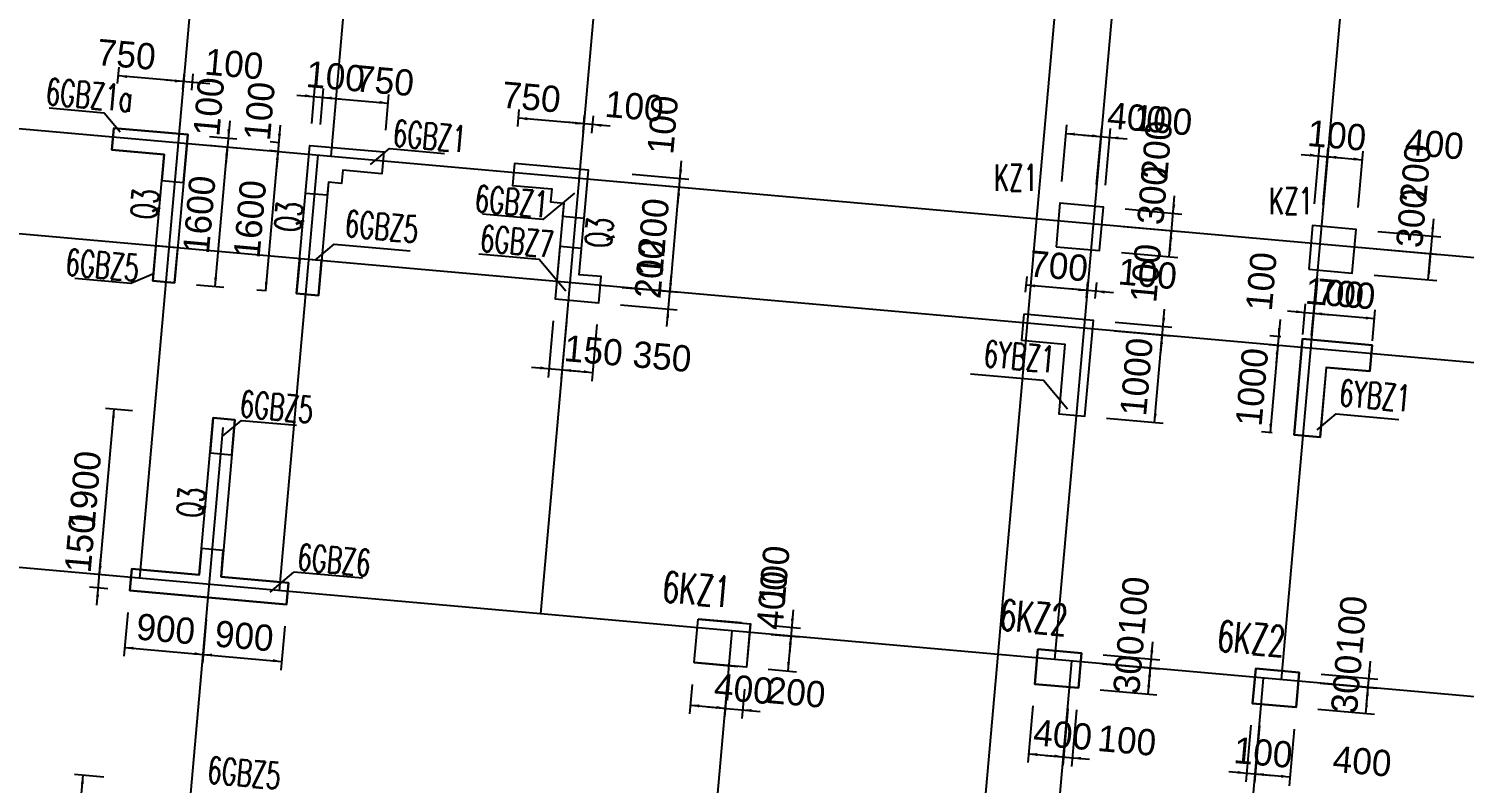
# Model space of a CAD drawing. Extents: x 387171 to 699106, y 11966 to 245688.
# Drawn here: x 622307 to 638718, y 63228 to 71852 of the extents above; entities that cross this region are included whole.
import ezdxf

# ---------------------------------------------------------------- set-up
doc = ezdxf.new("R2010")
doc.units = 0
doc.header["$LTSCALE"] = 100
doc.header["$MEASUREMENT"] = 0
for name, color, linetype in [('b边缘构件', 235, 'Continuous'), ('cnum', 7, 'Continuous'), ('COLU', 7, 'Continuous'), ('colu-主楼', 7, 'Continuous'), ('DIM', 3, 'Continuous'), ('DOTE', 253, 'Continuous'), ('NUM', 7, 'Continuous'), ('TEXT', 7, 'Continuous'), ('THIN', 7, 'Continuous'), ('wall-主楼', 2, 'Continuous'), ('Y阴影', 254, 'Continuous'), ('剪力墙身标注', 7, 'Continuous'), ('小尺寸', 4, 'Continuous'), ('柱', 2, 'Continuous')]:
    doc.layers.add(name, color=color, linetype=linetype)
doc.styles.add('hztxt', font='hztxt')
doc.styles.get("Standard").update_dxf_attribs({"font": 'standard'})
doc.dimstyles.get("Standard").update_dxf_attribs({"dimtxt": 300, "dimasz": 100, "dimexe": 100, "dimexo": 250, "dimgap": 100, "dimtad": 0, "dimtoh": 1, "dimdec": 0, "dimdsep": 46, "dimcen": 0.09, "dimclrt": 7, "dimadec": 0, "dimazin": 0, "dimtfac": 1, "dimtdec": 4, "dimtofl": 0, "dimtmove": 0, "dimatfit": 3, "dimfxl": 1, "dimtolj": 1, "dimtzin": 0, "dimarcsym": 0})

# ---------------------------------------------------------------- blocks, each defined once
blk = doc.blocks.new('*D1186')
at = {"layer": '小尺寸', "color": 0, "linetype": 'ByBlock', "lineweight": -2}
for p, q in [((628453, 68501), (628395, 67854)), ((628801, 68470), (628744, 67823)), ((628404, 67953), (628753, 67922))]:
    blk.add_line(p, q, dxfattribs=at)
for points in [[(628404, 67953), (628505, 67961), (628502, 67928)], [(628753, 67922), (628652, 67915), (628655, 67948)]]:
    blk.add_solid(points, dxfattribs=at)
at = {"layer": '小尺寸', "color": 7, "linetype": 'Continuous', "lineweight": -2, "insert": (629548, 68103), "char_height": 300, "width": 566.67, "attachment_point": 5, "rotation": 354.9316, "style": 'hztxt'}
blk.add_mtext('350', dxfattribs=at)
blk = doc.blocks.new('*D648')
at = {"layer": '小尺寸', "color": 0, "linetype": 'ByBlock', "lineweight": -2}
for p, q in [((629196, 70092), (629844, 70034)), ((629638, 68848), (629744, 70043)), ((629090, 68896), (629738, 68839))]:
    blk.add_line(p, q, dxfattribs=at)
for points in [[(629744, 70043), (629752, 69942), (629719, 69945)], [(629638, 68848), (629630, 68949), (629663, 68946)]]:
    blk.add_solid(points, dxfattribs=at)
at = {"layer": '小尺寸', "color": 7, "linetype": 'Continuous', "lineweight": -2, "insert": (629442, 69467), "char_height": 300, "width": 690, "attachment_point": 5, "rotation": 84.9317, "style": 'hztxt'}
blk.add_mtext('1200', dxfattribs=at)
blk = doc.blocks.new('*D251')
at = {"layer": '小尺寸', "color": 0, "linetype": 'ByBlock', "lineweight": -2}
for p, q in [((629726, 69844), (629771, 70342)), ((629196, 70092), (629844, 70034)), ((629205, 70191), (629852, 70134))]:
    blk.add_line(p, q, dxfattribs=at)
for points in [[(629753, 70143), (629745, 70244), (629778, 70241)], [(629744, 70043), (629752, 69942), (629719, 69945)]]:
    blk.add_solid(points, dxfattribs=at)
at = {"layer": '小尺寸', "color": 7, "linetype": 'Continuous', "lineweight": -2, "insert": (629556, 70753), "char_height": 300, "width": 476.67, "attachment_point": 5, "rotation": 84.9316, "style": 'hztxt'}
blk.add_mtext('100', dxfattribs=at)
blk = doc.blocks.new('*D2152')
at = {"layer": '小尺寸', "color": 0, "linetype": 'ByBlock', "lineweight": -2}
for p, q in [((634718, 68397), (635365, 68340)), ((635177, 67352), (635266, 68349)), ((634629, 67401), (635277, 67344))]:
    blk.add_line(p, q, dxfattribs=at)
for points in [[(635266, 68349), (635273, 68247), (635240, 68250)], [(635177, 67352), (635169, 67454), (635203, 67451)]]:
    blk.add_solid(points, dxfattribs=at)
at = {"layer": '小尺寸', "color": 7, "linetype": 'Continuous', "lineweight": -2, "insert": (634972, 67873), "char_height": 300, "width": 690, "attachment_point": 5, "rotation": 84.9316, "style": 'hztxt'}
blk.add_mtext('1000', dxfattribs=at)
blk = doc.blocks.new('*D1733')
at = {"layer": '小尺寸', "color": 0, "linetype": 'ByBlock', "lineweight": -2}
for p, q in [((635248, 68149), (635292, 68647)), ((634727, 68497), (635374, 68439)), ((634718, 68397), (635365, 68340))]:
    blk.add_line(p, q, dxfattribs=at)
for points in [[(635274, 68448), (635267, 68549), (635300, 68546)], [(635266, 68349), (635273, 68247), (635240, 68250)]]:
    blk.add_solid(points, dxfattribs=at)
at = {"layer": '小尺寸', "color": 7, "linetype": 'Continuous', "lineweight": -2, "insert": (635078, 69058), "char_height": 300, "width": 476.67, "attachment_point": 5, "rotation": 84.9316, "style": 'hztxt'}
blk.add_mtext('100', dxfattribs=at)
blk = doc.blocks.new('*D2308')
at = {"layer": '小尺寸', "color": 0, "linetype": 'ByBlock', "lineweight": -2}
for p, q in [((633786, 64113), (633728, 63465)), ((634184, 64077), (634127, 63430)), ((633737, 63565), (634136, 63530))]:
    blk.add_line(p, q, dxfattribs=at)
for points in [[(633737, 63565), (633838, 63573), (633835, 63539)], [(634136, 63530), (634035, 63522), (634037, 63555)]]:
    blk.add_solid(points, dxfattribs=at)
at = {"layer": '小尺寸', "color": 7, "linetype": 'Continuous', "lineweight": -2, "insert": (634128, 63781), "char_height": 300, "width": 576.67, "attachment_point": 5, "rotation": 354.9316, "style": 'hztxt'}
blk.add_mtext('400', dxfattribs=at)
blk = doc.blocks.new('*D2223')
at = {"layer": '小尺寸', "color": 0, "linetype": 'ByBlock', "lineweight": -2}
for p, q in [((634184, 64077), (634127, 63430)), ((634284, 64069), (634226, 63421)), ((633936, 63547), (634434, 63503))]:
    blk.add_line(p, q, dxfattribs=at)
for points in [[(634136, 63530), (634035, 63522), (634037, 63555)], [(634235, 63521), (634336, 63528), (634333, 63495)]]:
    blk.add_solid(points, dxfattribs=at)
at = {"layer": '小尺寸', "color": 7, "linetype": 'Continuous', "lineweight": -2, "insert": (634861, 63716), "char_height": 300, "width": 476.67, "attachment_point": 5, "rotation": 354.9316, "style": 'hztxt'}
blk.add_mtext('100', dxfattribs=at)
blk = doc.blocks.new('*D1652')
at = {"layer": '小尺寸', "color": 0, "linetype": 'ByBlock', "lineweight": -2}
for p, q in [((634581, 64594), (635229, 64537)), ((635103, 64247), (635129, 64546)), ((634555, 64295), (635202, 64238))]:
    blk.add_line(p, q, dxfattribs=at)
for points in [[(635129, 64546), (635137, 64445), (635104, 64448)], [(635103, 64247), (635095, 64348), (635128, 64345)]]:
    blk.add_solid(points, dxfattribs=at)
at = {"layer": '小尺寸', "color": 7, "linetype": 'Continuous', "lineweight": -2, "insert": (634882, 64583), "char_height": 300, "width": 566.67, "attachment_point": 5, "rotation": 84.9316, "style": 'hztxt'}
blk.add_mtext('300', dxfattribs=at)
blk = doc.blocks.new('*D1193')
at = {"layer": '小尺寸', "color": 0, "linetype": 'ByBlock', "lineweight": -2}
for p, q in [((635112, 64347), (635156, 64845)), ((634590, 64694), (635238, 64637)), ((634581, 64594), (635229, 64537))]:
    blk.add_line(p, q, dxfattribs=at)
for points in [[(635138, 64645), (635130, 64746), (635164, 64743)], [(635129, 64546), (635137, 64445), (635104, 64448)]]:
    blk.add_solid(points, dxfattribs=at)
at = {"layer": '小尺寸', "color": 7, "linetype": 'Continuous', "lineweight": -2, "insert": (634941, 65255), "char_height": 300, "width": 476.67, "attachment_point": 5, "rotation": 84.9316, "style": 'hztxt'}
blk.add_mtext('100', dxfattribs=at)
blk = doc.blocks.new('*D774')
at = {"layer": '小尺寸', "color": 0, "linetype": 'ByBlock', "lineweight": -2}
for p, q in [((636276, 63892), (636219, 63244)), ((636376, 63883), (636318, 63236)), ((636028, 63362), (636526, 63318))]:
    blk.add_line(p, q, dxfattribs=at)
for points in [[(636227, 63344), (636126, 63336), (636129, 63369)], [(636327, 63335), (636428, 63343), (636425, 63310)]]:
    blk.add_solid(points, dxfattribs=at)
at = {"layer": '小尺寸', "color": 7, "linetype": 'Continuous', "lineweight": -2, "insert": (636419, 63578), "char_height": 300, "width": 476.67, "attachment_point": 5, "rotation": 354.9316, "style": 'hztxt'}
blk.add_mtext('100', dxfattribs=at)
blk = doc.blocks.new('*D688')
at = {"layer": '小尺寸', "color": 0, "linetype": 'ByBlock', "lineweight": -2}
for p, q in [((636376, 63883), (636318, 63236)), ((636774, 63848), (636717, 63200)), ((636327, 63335), (636725, 63300))]:
    blk.add_line(p, q, dxfattribs=at)
for points in [[(636327, 63335), (636428, 63343), (636425, 63310)], [(636725, 63300), (636624, 63292), (636627, 63325)]]:
    blk.add_solid(points, dxfattribs=at)
at = {"layer": '小尺寸', "color": 7, "linetype": 'Continuous', "lineweight": -2, "insert": (637551, 63478), "char_height": 300, "width": 576.67, "attachment_point": 5, "rotation": 354.9316, "style": 'hztxt'}
blk.add_mtext('400', dxfattribs=at)
blk = doc.blocks.new('*D124')
at = {"layer": '小尺寸', "color": 0, "linetype": 'ByBlock', "lineweight": -2}
for p, q in [((637072, 64373), (637719, 64316)), ((637593, 64026), (637619, 64325)), ((637045, 64075), (637693, 64017))]:
    blk.add_line(p, q, dxfattribs=at)
for points in [[(637619, 64325), (637627, 64224), (637594, 64227)], [(637593, 64026), (637585, 64127), (637618, 64124)]]:
    blk.add_solid(points, dxfattribs=at)
at = {"layer": '小尺寸', "color": 7, "linetype": 'Continuous', "lineweight": -2, "insert": (637372, 64362), "char_height": 300, "width": 566.67, "attachment_point": 5, "rotation": 84.9316, "style": 'hztxt'}
blk.add_mtext('300', dxfattribs=at)
blk = doc.blocks.new('*D2678')
at = {"layer": '小尺寸', "color": 0, "linetype": 'ByBlock', "lineweight": -2}
for p, q in [((637602, 64126), (637646, 64624)), ((637072, 64373), (637719, 64316)), ((637080, 64473), (637728, 64416))]:
    blk.add_line(p, q, dxfattribs=at)
for points in [[(637628, 64424), (637621, 64526), (637654, 64523)], [(637619, 64325), (637627, 64224), (637594, 64227)]]:
    blk.add_solid(points, dxfattribs=at)
at = {"layer": '小尺寸', "color": 7, "linetype": 'Continuous', "lineweight": -2, "insert": (637431, 65035), "char_height": 300, "width": 476.67, "attachment_point": 5, "rotation": 84.9316, "style": 'hztxt'}
blk.add_mtext('100', dxfattribs=at)
blk = doc.blocks.new('*D741')
at = {"layer": '小尺寸', "color": 0, "linetype": 'ByBlock', "lineweight": -2}
for p, q in [((629603, 68449), (629656, 69047)), ((629090, 68896), (629738, 68839)), ((629073, 68697), (629720, 68640))]:
    blk.add_line(p, q, dxfattribs=at)
for points in [[(629638, 68848), (629630, 68949), (629663, 68946)], [(629620, 68648), (629628, 68547), (629595, 68550)]]:
    blk.add_solid(points, dxfattribs=at)
at = {"layer": '小尺寸', "color": 7, "linetype": 'Continuous', "lineweight": -2, "insert": (629410, 69105), "char_height": 300, "width": 566.67, "attachment_point": 5, "rotation": 84.9317, "style": 'hztxt'}
blk.add_mtext('200', dxfattribs=at)
blk = doc.blocks.new('*D2402')
at = {"layer": '小尺寸', "color": 0, "linetype": 'ByBlock', "lineweight": -2}
for p, q in [((623084, 65263), (623133, 65810)), ((623226, 65601), (623016, 65620)), ((623213, 65452), (623002, 65471))]:
    blk.add_line(p, q, dxfattribs=at)
for points in [[(623115, 65611), (623108, 65712), (623141, 65709)], [(623102, 65462), (623110, 65361), (623077, 65364)]]:
    blk.add_solid(points, dxfattribs=at)
at = {"layer": '小尺寸', "color": 7, "linetype": 'Continuous', "lineweight": -2, "insert": (622896, 65970), "char_height": 300, "width": 476.67, "attachment_point": 5, "rotation": 84.9316, "style": 'hztxt'}
blk.add_mtext('150', dxfattribs=at)
blk = doc.blocks.new('*D2351')
at = {"layer": '小尺寸', "color": 0, "linetype": 'ByBlock', "lineweight": -2}
for p, q in [((623115, 65611), (623283, 67504)), ((623493, 67485), (623184, 67513)), ((623226, 65601), (623016, 65620))]:
    blk.add_line(p, q, dxfattribs=at)
for points in [[(623283, 67504), (623291, 67403), (623258, 67406)], [(623115, 65611), (623108, 65712), (623141, 65709)]]:
    blk.add_solid(points, dxfattribs=at)
at = {"layer": '小尺寸', "color": 7, "linetype": 'Continuous', "lineweight": -2, "insert": (622950, 66580), "char_height": 300, "width": 685, "attachment_point": 5, "rotation": 84.9316, "style": 'hztxt'}
blk.add_mtext('1900', dxfattribs=at)
blk = doc.blocks.new('*D1909')
at = {"layer": '小尺寸', "color": 0, "linetype": 'ByBlock', "lineweight": -2}
for p, q in [((623440, 65181), (623395, 64681)), ((624336, 65101), (624292, 64601)), ((623404, 64780), (624301, 64701))]:
    blk.add_line(p, q, dxfattribs=at)
for points in [[(623404, 64780), (623505, 64788), (623502, 64755)], [(624301, 64701), (624200, 64693), (624203, 64726)]]:
    blk.add_solid(points, dxfattribs=at)
at = {"layer": '小尺寸', "color": 7, "linetype": 'Continuous', "lineweight": -2, "insert": (623874, 64990), "char_height": 300, "width": 556.67, "attachment_point": 5, "rotation": 354.9316, "style": 'hztxt'}
blk.add_mtext('900', dxfattribs=at)
blk = doc.blocks.new('*D1488')
at = {"layer": '小尺寸', "color": 0, "linetype": 'ByBlock', "lineweight": -2}
for p, q in [((624336, 65101), (624292, 64601)), ((625233, 65022), (625188, 64522)), ((624301, 64701), (625197, 64621))]:
    blk.add_line(p, q, dxfattribs=at)
for points in [[(624301, 64701), (624402, 64709), (624399, 64676)], [(625197, 64621), (625096, 64614), (625099, 64647)]]:
    blk.add_solid(points, dxfattribs=at)
at = {"layer": '小尺寸', "color": 7, "linetype": 'Continuous', "lineweight": -2, "insert": (624771, 64910), "char_height": 300, "width": 556.67, "attachment_point": 5, "rotation": 354.9316, "style": 'hztxt'}
blk.add_mtext('900', dxfattribs=at)
blk = doc.blocks.new('*D1009')
at = {"layer": '小尺寸', "color": 0, "linetype": 'ByBlock', "lineweight": -2}
for p, q in [((622787, 61725), (622929, 63319)), ((623167, 63298), (622829, 63328)), ((623031, 61703), (622688, 61734))]:
    blk.add_line(p, q, dxfattribs=at)
for points in [[(622929, 63319), (622936, 63218), (622903, 63221)], [(622787, 61725), (622780, 61826), (622813, 61823)]]:
    blk.add_solid(points, dxfattribs=at)
at = {"layer": '小尺寸', "color": 7, "linetype": 'Continuous', "lineweight": -2, "insert": (622609, 62544), "char_height": 300, "width": 685, "attachment_point": 5, "rotation": 84.9316, "style": 'hztxt'}
blk.add_mtext('1600', dxfattribs=at)
blk = doc.blocks.new('*D417')
at = {"layer": '小尺寸', "color": 0, "linetype": 'ByBlock', "lineweight": -2}
for p, q in [((628952, 70738), (628454, 70782)), ((628645, 70667), (628662, 70864)), ((628744, 70658), (628762, 70855))]:
    blk.add_line(p, q, dxfattribs=at)
for points in [[(628654, 70764), (628552, 70757), (628555, 70790)], [(628753, 70756), (628854, 70763), (628851, 70730)]]:
    blk.add_solid(points, dxfattribs=at)
at = {"layer": '小尺寸', "color": 7, "linetype": 'Continuous', "lineweight": -2, "insert": (629230, 70964), "char_height": 300, "width": 476.67, "attachment_point": 5, "rotation": 354.9316, "style": 'hztxt'}
blk.add_mtext('100', dxfattribs=at)
blk = doc.blocks.new('*D3000')
at = {"layer": '小尺寸', "color": 0, "linetype": 'ByBlock', "lineweight": -2}
for p, q in [((627898, 70733), (627915, 70930)), ((628654, 70764), (627906, 70831)), ((628645, 70667), (628662, 70864))]:
    blk.add_line(p, q, dxfattribs=at)
for points in [[(627906, 70831), (628008, 70839), (628005, 70805)], [(628654, 70764), (628552, 70757), (628555, 70790)]]:
    blk.add_solid(points, dxfattribs=at)
at = {"layer": '小尺寸', "color": 7, "linetype": 'Continuous', "lineweight": -2, "insert": (628053, 71069), "char_height": 300, "width": 566.67, "attachment_point": 5, "rotation": 354.9316, "style": 'hztxt'}
blk.add_mtext('750', dxfattribs=at)
blk = doc.blocks.new('*D2593')
at = {"layer": '小尺寸', "color": 0, "linetype": 'ByBlock', "lineweight": -2}
for p, q in [((624377, 71221), (623879, 71265)), ((624070, 71160), (624087, 71347)), ((624170, 71151), (624186, 71338))]:
    blk.add_line(p, q, dxfattribs=at)
for points in [[(624078, 71247), (623977, 71239), (623980, 71272)], [(624178, 71238), (624279, 71246), (624276, 71213)]]:
    blk.add_solid(points, dxfattribs=at)
at = {"layer": '小尺寸', "color": 7, "linetype": 'Continuous', "lineweight": -2, "insert": (624654, 71447), "char_height": 300, "width": 476.67, "attachment_point": 5, "rotation": 354.9316, "style": 'hztxt'}
blk.add_mtext('100', dxfattribs=at)
blk = doc.blocks.new('*D2173')
at = {"layer": '小尺寸', "color": 0, "linetype": 'ByBlock', "lineweight": -2}
for p, q in [((623323, 71226), (623340, 71413)), ((624078, 71247), (623331, 71313)), ((624070, 71160), (624087, 71347))]:
    blk.add_line(p, q, dxfattribs=at)
for points in [[(623331, 71313), (623432, 71321), (623429, 71288)], [(624078, 71247), (623977, 71239), (623980, 71272)]]:
    blk.add_solid(points, dxfattribs=at)
at = {"layer": '小尺寸', "color": 7, "linetype": 'Continuous', "lineweight": -2, "insert": (623424, 71556), "char_height": 300, "width": 566.67, "attachment_point": 5, "rotation": 354.9316, "style": 'hztxt'}
blk.add_mtext('750', dxfattribs=at)
blk = doc.blocks.new('*D2110')
at = {"layer": '小尺寸', "color": 0, "linetype": 'ByBlock', "lineweight": -2}
for p, q in [((625370, 71094), (625868, 71050)), ((625542, 70767), (625578, 71176)), ((625641, 70758), (625677, 71167))]:
    blk.add_line(p, q, dxfattribs=at)
for points in [[(625569, 71076), (625468, 71069), (625471, 71102)], [(625669, 71067), (625770, 71075), (625767, 71042)]]:
    blk.add_solid(points, dxfattribs=at)
at = {"layer": '小尺寸', "color": 7, "linetype": 'Continuous', "lineweight": -2, "insert": (625815, 71305), "char_height": 300, "width": 476.67, "attachment_point": 5, "rotation": 354.9316, "style": 'hztxt'}
blk.add_mtext('100', dxfattribs=at)
blk = doc.blocks.new('*D1685')
at = {"layer": '小尺寸', "color": 0, "linetype": 'ByBlock', "lineweight": -2}
for p, q in [((625641, 70758), (625677, 71167)), ((625669, 71067), (626416, 71001)), ((626388, 70692), (626425, 71101))]:
    blk.add_line(p, q, dxfattribs=at)
for points in [[(625669, 71067), (625770, 71075), (625767, 71042)], [(626416, 71001), (626315, 70993), (626318, 71027)]]:
    blk.add_solid(points, dxfattribs=at)
at = {"layer": '小尺寸', "color": 7, "linetype": 'Continuous', "lineweight": -2, "insert": (626376, 71256), "char_height": 300, "width": 566.67, "attachment_point": 5, "rotation": 354.9316, "style": 'hztxt'}
blk.add_mtext('750', dxfattribs=at)
blk = doc.blocks.new('*D1263')
at = {"layer": '小尺寸', "color": 0, "linetype": 'ByBlock', "lineweight": -2}
for p, q in [((634400, 68777), (634416, 68959)), ((634500, 68768), (634516, 68950)), ((634706, 68833), (634208, 68877))]:
    blk.add_line(p, q, dxfattribs=at)
for points in [[(634407, 68859), (634306, 68852), (634309, 68885)], [(634507, 68851), (634608, 68858), (634605, 68825)]]:
    blk.add_solid(points, dxfattribs=at)
at = {"layer": '小尺寸', "color": 7, "linetype": 'Continuous', "lineweight": -2, "insert": (635098, 69049), "char_height": 300, "width": 476.67, "attachment_point": 5, "rotation": 354.9316, "style": 'hztxt'}
blk.add_mtext('100', dxfattribs=at)
blk = doc.blocks.new('*D831')
at = {"layer": '小尺寸', "color": 0, "linetype": 'ByBlock', "lineweight": -2}
for p, q in [((633703, 68839), (633719, 69021)), ((634400, 68777), (634416, 68959)), ((634407, 68859), (633710, 68921))]:
    blk.add_line(p, q, dxfattribs=at)
for points in [[(633710, 68921), (633811, 68929), (633808, 68896)], [(634407, 68859), (634306, 68852), (634309, 68885)]]:
    blk.add_solid(points, dxfattribs=at)
at = {"layer": '小尺寸', "color": 7, "linetype": 'Continuous', "lineweight": -2, "insert": (634081, 69139), "char_height": 300, "width": 566.67, "attachment_point": 5, "rotation": 354.9316, "style": 'hztxt'}
blk.add_mtext('700', dxfattribs=at)
blk = doc.blocks.new('*D784')
at = {"layer": '小尺寸', "color": 0, "linetype": 'ByBlock', "lineweight": -2}
for p, q in [((636612, 68530), (636568, 68032)), ((636619, 68329), (636495, 68340)), ((636611, 68229), (636486, 68240))]:
    blk.add_line(p, q, dxfattribs=at)
for points in [[(636594, 68331), (636587, 68432), (636620, 68429)], [(636586, 68231), (636593, 68130), (636560, 68133)]]:
    blk.add_solid(points, dxfattribs=at)
at = {"layer": '小尺寸', "color": 7, "linetype": 'Continuous', "lineweight": -2, "insert": (636399, 68963), "char_height": 300, "width": 476.67, "attachment_point": 5, "rotation": 84.9316, "style": 'hztxt'}
blk.add_mtext('100', dxfattribs=at)
blk = doc.blocks.new('*D375')
at = {"layer": '小尺寸', "color": 0, "linetype": 'ByBlock', "lineweight": -2}
for p, q in [((636611, 68229), (636486, 68240)), ((636586, 68231), (636497, 67235)), ((636522, 67233), (636398, 67244))]:
    blk.add_line(p, q, dxfattribs=at)
for points in [[(636586, 68231), (636593, 68130), (636560, 68133)], [(636497, 67235), (636490, 67336), (636523, 67334)]]:
    blk.add_solid(points, dxfattribs=at)
at = {"layer": '小尺寸', "color": 7, "linetype": 'Continuous', "lineweight": -2, "insert": (636292, 67756), "char_height": 300, "width": 690, "attachment_point": 5, "rotation": 84.9316, "style": 'hztxt'}
blk.add_mtext('1000', dxfattribs=at)
blk = doc.blocks.new('*D2951')
at = {"layer": '小尺寸', "color": 0, "linetype": 'ByBlock', "lineweight": -2}
for p, q in [((636696, 68626), (637194, 68582)), ((636873, 68356), (636904, 68708)), ((636972, 68347), (637004, 68700))]:
    blk.add_line(p, q, dxfattribs=at)
for points in [[(636895, 68609), (636794, 68601), (636797, 68634)], [(636995, 68600), (637096, 68608), (637093, 68574)]]:
    blk.add_solid(points, dxfattribs=at)
at = {"layer": '小尺寸', "color": 7, "linetype": 'Continuous', "lineweight": -2, "insert": (637236, 68829), "char_height": 300, "width": 476.67, "attachment_point": 5, "rotation": 354.9316, "style": 'hztxt'}
blk.add_mtext('100', dxfattribs=at)
blk = doc.blocks.new('*D2543')
at = {"layer": '小尺寸', "color": 0, "linetype": 'ByBlock', "lineweight": -2}
for p, q in [((636972, 68347), (637004, 68700)), ((636995, 68600), (637692, 68538)), ((637670, 68285), (637701, 68638))]:
    blk.add_line(p, q, dxfattribs=at)
for points in [[(636995, 68600), (637096, 68608), (637093, 68574)], [(637692, 68538), (637591, 68530), (637594, 68563)]]:
    blk.add_solid(points, dxfattribs=at)
at = {"layer": '小尺寸', "color": 7, "linetype": 'Continuous', "lineweight": -2, "insert": (637366, 68818), "char_height": 300, "width": 566.67, "attachment_point": 5, "rotation": 354.9316, "style": 'hztxt'}
blk.add_mtext('700', dxfattribs=at)
blk = doc.blocks.new('*D268')
at = {"layer": '小尺寸', "color": 0, "linetype": 'ByBlock', "lineweight": -2}
for p, q in [((624604, 70800), (624560, 70302)), ((624374, 70620), (624686, 70592)), ((624365, 70520), (624677, 70492))]:
    blk.add_line(p, q, dxfattribs=at)
for points in [[(624586, 70601), (624578, 70702), (624612, 70699)], [(624577, 70501), (624585, 70400), (624552, 70403)]]:
    blk.add_solid(points, dxfattribs=at)
at = {"layer": '小尺寸', "color": 7, "linetype": 'Continuous', "lineweight": -2, "insert": (624367, 70960), "char_height": 300, "width": 476.67, "attachment_point": 5, "rotation": 84.9316, "style": 'hztxt'}
blk.add_mtext('100', dxfattribs=at)
blk = doc.blocks.new('*D218')
at = {"layer": '小尺寸', "color": 0, "linetype": 'ByBlock', "lineweight": -2}
for p, q in [((624365, 70520), (624677, 70492)), ((624577, 70501), (624436, 68907)), ((624223, 68926), (624536, 68899))]:
    blk.add_line(p, q, dxfattribs=at)
for points in [[(624577, 70501), (624585, 70400), (624552, 70403)], [(624436, 68907), (624428, 69009), (624461, 69006)]]:
    blk.add_solid(points, dxfattribs=at)
at = {"layer": '小尺寸', "color": 7, "linetype": 'Continuous', "lineweight": -2, "insert": (624258, 69726), "char_height": 300, "width": 685, "attachment_point": 5, "rotation": 84.9316, "style": 'hztxt'}
blk.add_mtext('1600', dxfattribs=at)
blk = doc.blocks.new('*D2800')
at = {"layer": '小尺寸', "color": 0, "linetype": 'ByBlock', "lineweight": -2}
for p, q in [((625183, 70749), (625139, 70251)), ((625162, 70449), (625057, 70459)), ((625171, 70549), (625066, 70558))]:
    blk.add_line(p, q, dxfattribs=at)
for points in [[(625165, 70549), (625157, 70651), (625191, 70648)], [(625156, 70450), (625164, 70349), (625131, 70352)]]:
    blk.add_solid(points, dxfattribs=at)
at = {"layer": '小尺寸', "color": 7, "linetype": 'Continuous', "lineweight": -2, "insert": (624946, 70909), "char_height": 300, "width": 476.67, "attachment_point": 5, "rotation": 84.9316, "style": 'hztxt'}
blk.add_mtext('100', dxfattribs=at)
blk = doc.blocks.new('*D2421')
at = {"layer": '小尺寸', "color": 0, "linetype": 'ByBlock', "lineweight": -2}
for p, q in [((625156, 70450), (625015, 68856)), ((625162, 70449), (625057, 70459)), ((625021, 68856), (624915, 68865))]:
    blk.add_line(p, q, dxfattribs=at)
for points in [[(625156, 70450), (625164, 70349), (625131, 70352)], [(625015, 68856), (625007, 68957), (625040, 68954)]]:
    blk.add_solid(points, dxfattribs=at)
at = {"layer": '小尺寸', "color": 7, "linetype": 'Continuous', "lineweight": -2, "insert": (624837, 69675), "char_height": 300, "width": 685, "attachment_point": 5, "rotation": 84.9316, "style": 'hztxt'}
blk.add_mtext('1600', dxfattribs=at)
blk = doc.blocks.new('*D1325')
at = {"layer": '小尺寸', "color": 0, "linetype": 'ByBlock', "lineweight": -2}
for p, q in [((629892, 64358), (629862, 64021)), ((630291, 64322), (630261, 63986)), ((629871, 64121), (630270, 64086))]:
    blk.add_line(p, q, dxfattribs=at)
for points in [[(629871, 64121), (629972, 64129), (629969, 64095)], [(630270, 64086), (630169, 64078), (630171, 64111)]]:
    blk.add_solid(points, dxfattribs=at)
at = {"layer": '小尺寸', "color": 7, "linetype": 'Continuous', "lineweight": -2, "insert": (630478, 64306), "char_height": 300, "width": 576.67, "attachment_point": 5, "rotation": 354.9316, "style": 'hztxt'}
blk.add_mtext('400', dxfattribs=at)
blk = doc.blocks.new('*D883')
at = {"layer": '小尺寸', "color": 0, "linetype": 'ByBlock', "lineweight": -2}
for p, q in [((630291, 64322), (630261, 63986)), ((630490, 64305), (630460, 63968)), ((630070, 64103), (630668, 64050))]:
    blk.add_line(p, q, dxfattribs=at)
for points in [[(630270, 64086), (630169, 64078), (630171, 64111)], [(630469, 64068), (630570, 64076), (630567, 64042)]]:
    blk.add_solid(points, dxfattribs=at)
at = {"layer": '小尺寸', "color": 7, "linetype": 'Continuous', "lineweight": -2, "insert": (631080, 64265), "char_height": 300, "width": 566.67, "attachment_point": 5, "rotation": 354.9316, "style": 'hztxt'}
blk.add_mtext('200', dxfattribs=at)
blk = doc.blocks.new('*D466')
at = {"layer": '小尺寸', "color": 0, "linetype": 'ByBlock', "lineweight": -2}
for p, q in [((631046, 65209), (631002, 64711)), ((630805, 65030), (631128, 65001)), ((630796, 64930), (631119, 64901))]:
    blk.add_line(p, q, dxfattribs=at)
for points in [[(631029, 65010), (631021, 65111), (631054, 65108)], [(631020, 64910), (631028, 64809), (630994, 64812)]]:
    blk.add_solid(points, dxfattribs=at)
at = {"layer": '小尺寸', "color": 7, "linetype": 'Continuous', "lineweight": -2, "insert": (630831, 65609), "char_height": 300, "width": 476.67, "attachment_point": 5, "rotation": 84.9316, "style": 'hztxt'}
blk.add_mtext('100', dxfattribs=at)
blk = doc.blocks.new('*D54')
at = {"layer": '小尺寸', "color": 0, "linetype": 'ByBlock', "lineweight": -2}
for p, q in [((630796, 64930), (631119, 64901)), ((631020, 64910), (630984, 64512)), ((630761, 64532), (631084, 64503))]:
    blk.add_line(p, q, dxfattribs=at)
for points in [[(631020, 64910), (631028, 64809), (630994, 64812)], [(630984, 64512), (630977, 64613), (631010, 64610)]]:
    blk.add_solid(points, dxfattribs=at)
at = {"layer": '小尺寸', "color": 7, "linetype": 'Continuous', "lineweight": -2, "insert": (630805, 65319), "char_height": 300, "width": 576.67, "attachment_point": 5, "rotation": 84.9316, "style": 'hztxt'}
blk.add_mtext('400', dxfattribs=at)
blk = doc.blocks.new('*D1611')
at = {"layer": '小尺寸', "color": 0, "linetype": 'ByBlock', "lineweight": -2}
for p, q in [((628303, 68514), (628246, 67867)), ((628453, 68501), (628395, 67854)), ((628056, 67984), (628603, 67936))]:
    blk.add_line(p, q, dxfattribs=at)
for points in [[(628255, 67966), (628154, 67959), (628157, 67992)], [(628404, 67953), (628505, 67961), (628502, 67928)]]:
    blk.add_solid(points, dxfattribs=at)
at = {"layer": '小尺寸', "color": 7, "linetype": 'Continuous', "lineweight": -2, "insert": (628763, 68172), "char_height": 300, "width": 476.67, "attachment_point": 5, "rotation": 354.9316, "style": 'hztxt'}
blk.add_mtext('150', dxfattribs=at)
blk = doc.blocks.new('*D2093')
at = {"layer": 'DIM', "color": 0, "linetype": 'ByBlock', "lineweight": -2}
for p, q in [((636855, 70416), (637353, 70372)), ((637005, 69851), (637063, 70498)), ((637105, 69842), (637162, 70489))]:
    blk.add_line(p, q, dxfattribs=at)
for points in [[(637054, 70399), (636953, 70391), (636956, 70424)], [(637154, 70390), (637255, 70397), (637252, 70364)]]:
    blk.add_solid(points, dxfattribs=at)
at = {"layer": 'DIM', "color": 7, "linetype": 'Continuous', "lineweight": -2, "insert": (637262, 70631), "char_height": 300, "width": 476.67, "attachment_point": 5, "rotation": 354.9316, "style": 'hztxt'}
blk.add_mtext('100', dxfattribs=at)
blk = doc.blocks.new('*D1680')
at = {"layer": 'DIM', "color": 0, "linetype": 'ByBlock', "lineweight": -2}
for p, q in [((637105, 69842), (637162, 70489)), ((637503, 69807), (637561, 70454)), ((637154, 70390), (637552, 70354))]:
    blk.add_line(p, q, dxfattribs=at)
for points in [[(637154, 70390), (637255, 70397), (637252, 70364)], [(637552, 70354), (637451, 70347), (637454, 70380)]]:
    blk.add_solid(points, dxfattribs=at)
at = {"layer": 'DIM', "color": 7, "linetype": 'Continuous', "lineweight": -2, "insert": (638377, 70532), "char_height": 300, "width": 576.67, "attachment_point": 5, "rotation": 354.9316, "style": 'hztxt'}
blk.add_mtext('400', dxfattribs=at)
blk = doc.blocks.new('*D1220')
at = {"layer": 'DIM', "color": 0, "linetype": 'ByBlock', "lineweight": -2}
for p, q in [((634117, 70107), (634174, 70754)), ((634165, 70655), (634564, 70619)), ((634515, 70072), (634573, 70719))]:
    blk.add_line(p, q, dxfattribs=at)
for points in [[(634165, 70655), (634266, 70663), (634264, 70629)], [(634564, 70619), (634463, 70612), (634466, 70645)]]:
    blk.add_solid(points, dxfattribs=at)
at = {"layer": 'DIM', "color": 7, "linetype": 'Continuous', "lineweight": -2, "insert": (634973, 70834), "char_height": 300, "width": 576.67, "attachment_point": 5, "rotation": 354.9316, "style": 'hztxt'}
blk.add_mtext('400', dxfattribs=at)
blk = doc.blocks.new('*D1175')
at = {"layer": 'DIM', "color": 0, "linetype": 'ByBlock', "lineweight": -2}
for p, q in [((634365, 70637), (634863, 70593)), ((634515, 70072), (634573, 70719)), ((634615, 70063), (634672, 70710))]:
    blk.add_line(p, q, dxfattribs=at)
for points in [[(634564, 70619), (634463, 70612), (634466, 70645)], [(634663, 70611), (634764, 70618), (634762, 70585)]]:
    blk.add_solid(points, dxfattribs=at)
at = {"layer": 'DIM', "color": 7, "linetype": 'Continuous', "lineweight": -2, "insert": (635273, 70807), "char_height": 300, "width": 476.67, "attachment_point": 5, "rotation": 354.9316, "style": 'hztxt'}
blk.add_mtext('100', dxfattribs=at)
blk = doc.blocks.new('*D709')
at = {"layer": 'DIM', "color": 0, "linetype": 'ByBlock', "lineweight": -2}
for p, q in [((634824, 69592), (635472, 69535)), ((635345, 69245), (635372, 69544)), ((634798, 69294), (635445, 69236))]:
    blk.add_line(p, q, dxfattribs=at)
for points in [[(635372, 69544), (635380, 69443), (635347, 69446)], [(635345, 69245), (635338, 69346), (635371, 69343)]]:
    blk.add_solid(points, dxfattribs=at)
at = {"layer": 'DIM', "color": 7, "linetype": 'Continuous', "lineweight": -2, "insert": (635157, 69948), "char_height": 300, "width": 566.67, "attachment_point": 5, "rotation": 84.9316, "style": 'hztxt'}
blk.add_mtext('300', dxfattribs=at)
blk = doc.blocks.new('*D311')
at = {"layer": 'DIM', "color": 0, "linetype": 'ByBlock', "lineweight": -2}
for p, q in [((635354, 69345), (635407, 69942)), ((634842, 69792), (635489, 69734)), ((634824, 69592), (635472, 69535))]:
    blk.add_line(p, q, dxfattribs=at)
for points in [[(635390, 69743), (635382, 69844), (635415, 69841)], [(635372, 69544), (635380, 69443), (635347, 69446)]]:
    blk.add_solid(points, dxfattribs=at)
at = {"layer": 'DIM', "color": 7, "linetype": 'Continuous', "lineweight": -2, "insert": (635203, 70464), "char_height": 300, "width": 566.67, "attachment_point": 5, "rotation": 84.9316, "style": 'hztxt'}
blk.add_mtext('200', dxfattribs=at)
blk = doc.blocks.new('*D1728')
at = {"layer": 'DIM', "color": 0, "linetype": 'ByBlock', "lineweight": -2}
for p, q in [((637713, 69336), (638432, 69272)), ((638306, 68982), (638332, 69281)), ((637686, 69037), (638405, 68974))]:
    blk.add_line(p, q, dxfattribs=at)
for points in [[(638332, 69281), (638340, 69180), (638307, 69183)], [(638306, 68982), (638298, 69084), (638331, 69081)]]:
    blk.add_solid(points, dxfattribs=at)
at = {"layer": 'DIM', "color": 7, "linetype": 'Continuous', "lineweight": -2, "insert": (638117, 69685), "char_height": 300, "width": 566.67, "attachment_point": 5, "rotation": 84.9316, "style": 'hztxt'}
blk.add_mtext('300', dxfattribs=at)
blk = doc.blocks.new('*D629')
at = {"layer": 'DIM', "color": 0, "linetype": 'ByBlock', "lineweight": -2}
for p, q in [((638315, 69082), (638368, 69680)), ((637730, 69535), (638449, 69472)), ((637713, 69336), (638432, 69272))]:
    blk.add_line(p, q, dxfattribs=at)
for points in [[(638350, 69481), (638342, 69582), (638375, 69579)], [(638332, 69281), (638340, 69180), (638307, 69183)]]:
    blk.add_solid(points, dxfattribs=at)
at = {"layer": 'DIM', "color": 7, "linetype": 'Continuous', "lineweight": -2, "insert": (638163, 70201), "char_height": 300, "width": 566.67, "attachment_point": 5, "rotation": 84.9316, "style": 'hztxt'}
blk.add_mtext('200', dxfattribs=at)

msp = doc.modelspace()

# ---------------------------------------------------------------- hatches: boundary and pattern name
at = {"layer": 'Y阴影'}
h = msp.add_hatch(dxfattribs=at)
h.set_pattern_fill('ANSI31', color=256, scale=25, angle=-21.95462, style=0)
h.set_pattern_definition([])
h.paths.add_polyline_path([(623255.9, 70467.8), (623853.9, 70414.8), (623827.4, 70116), (624076, 70093.9), (624124.6, 70641.8), (623278, 70716.9)], flags=0)
h = msp.add_hatch(dxfattribs=at)
h.set_pattern_fill('ANSI31', color=256, scale=25, angle=-21.95462, style=0)
h.set_pattern_definition([])
h.paths.add_polyline_path([(625470.6, 69970.2), (625519.2, 70518.1), (626365.8, 70443), (626343.7, 70194), (625895.8, 70233.7), (625882.6, 70084.3), (625733.2, 70097.5), (625719.9, 69948.1)], flags=0)
h = msp.add_hatch(dxfattribs=at)
h.set_pattern_fill('ANSI31', color=256, scale=25, angle=-21.95462, style=0)
h.set_pattern_definition([])
h.paths.add_polyline_path([(627838.2, 70061.4), (628286.5, 70021.7), (628273.2, 69872.3), (628422.6, 69859), (628409.4, 69709.6), (628658.4, 69687.5), (628707, 70235.4), (627860.3, 70310.4)], flags=0)
h = msp.add_hatch(dxfattribs=at)
h.set_pattern_fill('ANSI31', color=256, scale=25, angle=-21.95462, style=0)
h.set_pattern_definition([])
h.paths.add_polyline_path([(623761.1, 69368.9), (623725.8, 68970.5), (623974.4, 68948.4), (624009.8, 69346.8)], flags=0)
h = msp.add_hatch(dxfattribs=at)
h.set_pattern_fill('ANSI31', color=256, scale=25, angle=-21.95462, style=0)
h.set_pattern_definition([])
h.paths.add_polyline_path([(628378.4, 69361), (628325.4, 68763.3), (628823.5, 68719.1), (628850, 69018), (628601, 69040), (628627.5, 69338.9)], flags=0)
h = msp.add_hatch(dxfattribs=at)
h.set_pattern_fill('ANSI31', color=256, scale=25, angle=-21.95462, style=0)
h.set_pattern_definition([])
h.paths.add_polyline_path([(625404.6, 69223.1), (625369.3, 68824.7), (625618.3, 68802.6), (625653.7, 69201.1)], flags=0)
h = msp.add_hatch(dxfattribs=at)
h.set_pattern_fill('ANSI31', color=256, scale=25, angle=-21.95462, style=0)
h.set_pattern_definition([])
h.paths.add_polyline_path([(633681, 68589.5), (633654.5, 68290.7), (634152.6, 68246.5), (634081.9, 67449.6), (634380.7, 67423.1), (634477.9, 68518.8)], flags=0)
h = msp.add_hatch(dxfattribs=at)
h.set_pattern_fill('ANSI31', color=256, scale=25, angle=-21.95462, style=0)
h.set_pattern_definition([])
h.paths.add_polyline_path([(636868.8, 68306.8), (636771.7, 67211.1), (637070.5, 67184.6), (637141.2, 67981.4), (637639.2, 67937.3), (637665.7, 68236.1)], flags=0)
h = msp.add_hatch(dxfattribs=at)
h.set_pattern_fill('ANSI31', color=256, scale=25, angle=-21.95462, style=0)
h.set_pattern_definition([])
h.paths.add_polyline_path([(624415, 67403.4), (624379.7, 67005), (624628.7, 66982.9), (624664, 67381.4)], flags=0)
h = msp.add_hatch(dxfattribs=at)
h.set_pattern_fill('ANSI31', color=256, scale=25, angle=-21.95462, style=0)
h.set_pattern_definition([])
h.paths.add_polyline_path([(623483.7, 65679), (623461.6, 65430), (625254.9, 65270.9), (625277, 65519.9), (624505, 65588.4), (624531.5, 65887.2), (624282.5, 65909.3), (624256, 65610.5)], flags=0)

# ---------------------------------------------------------------- linework, layer by layer
at = {"layer": 'b边缘构件'}
for points in [[(623255.9, 70467.8), (623853.9, 70414.8), (623827.4, 70116), (624076, 70093.9), (624124.6, 70641.8), (623278, 70716.9), (623255.9, 70467.8)], [(623761.1, 69368.9), (623725.8, 68970.5), (623974.4, 68948.4), (624009.8, 69346.8), (623761.1, 69368.9)], [(628378.4, 69361), (628325.4, 68763.3), (628823.5, 68719.1), (628850, 69018), (628601, 69040), (628627.5, 69338.9), (628378.4, 69361)], [(625404.6, 69223.1), (625369.3, 68824.7), (625618.3, 68802.6), (625653.7, 69201.1), (625404.6, 69223.1)], [(633681, 68589.5), (633654.5, 68290.7), (634152.6, 68246.5), (634081.9, 67449.6), (634380.7, 67423.1), (634477.9, 68518.8), (633681, 68589.5)], [(636868.8, 68306.8), (636771.7, 67211.1), (637070.5, 67184.6), (637141.2, 67981.4), (637639.2, 67937.3), (637665.7, 68236.1), (636868.8, 68306.8)], [(624415, 67403.4), (624379.7, 67005), (624628.7, 66982.9), (624664, 67381.4), (624415, 67403.4)], [(623483.7, 65679), (623461.6, 65430), (625254.9, 65270.9), (625277, 65519.9), (624505, 65588.4), (624531.5, 65887.2), (624282.5, 65909.3), (624256, 65610.5), (623483.7, 65679)]]:
    msp.add_lwpolyline(points, dxfattribs=at)
for points in [[(625470.6, 69970.2), (625519.2, 70518.1), (626365.8, 70443), (626343.7, 70194), (625895.8, 70233.7), (625882.6, 70084.3), (625733.2, 70097.5), (625719.9, 69948.1)], [(627838.2, 70061.4), (628286.5, 70021.7), (628273.2, 69872.3), (628422.6, 69859), (628409.4, 69709.6), (628658.4, 69687.5), (628707, 70235.4), (627860.3, 70310.4)]]:
    msp.add_lwpolyline(points, close=True, dxfattribs=at)
at = {"layer": 'COLU'}
for points in [[(634050.5, 69359.9), (634548.6, 69315.7), (634592.7, 69813.7), (634094.7, 69857.9)], [(636939.2, 69103.7), (637437.2, 69059.5), (637481.4, 69557.5), (636983.4, 69601.7)]]:
    msp.add_lwpolyline(points, close=True, dxfattribs=at)
at = {"layer": 'colu-主楼'}
for points in [[(629958.6, 65104.7), (630556.3, 65051.7), (630512.1, 64553.7), (629914.4, 64606.7)], [(633843.4, 64760.2), (634341.4, 64716), (634306.1, 64317.6), (633808, 64361.7)], [(636831.6, 64495.1), (636333.6, 64539.3), (636298.2, 64140.9), (636796.3, 64096.7)]]:
    msp.add_lwpolyline(points, close=True, dxfattribs=at)
at = {"layer": 'DOTE'}
for p, q in [((636774.3, 102900.4), (631338.3, 41609.5)), ((628220.1, 98137.5), (625759.7, 70396.4)), ((624744.5, 78758.7), (623574.8, 65570.5)), ((629326.5, 78352.3), (628156.8, 65164.1)), ((635203.4, 77831), (634033.7, 64642.9)), ((637793.2, 77601.3), (636623.6, 64413.2)), ((569231.6, 75409.9), (664009.5, 67003.9)), ((652518.1, 66818.4), (592525.8, 72139.2)), ((625610.2, 70409.6), (625168.5, 65429.2)), ((652182.4, 63033.3), (592190.1, 68354)), ((623411.3, 54671.4), (624530.7, 67292.8)), ((629387.8, 54141.3), (630348.2, 64969.8)), ((633272.6, 53796.8), (634233, 64625.2)), ((635464, 53602.4), (636424.4, 64430.9))]:
    msp.add_line(p, q, dxfattribs=at)
at = {"layer": 'THIN', "color": 200}
for p in [(625066.7, 65413.1), (626120.6, 65570.6)]:
    msp.add_line(p, (625337.8, 65640), dxfattribs=at)
for points in [[(623351.1, 70670), (623169.5, 70886.9), (622542, 70942.6)], [(626215.1, 70300.8), (626432, 70482.3), (627059.5, 70426.7)], [(628545.8, 69973.4), (628182.3, 69670), (627493.4, 69731.1)], [(625581.1, 69207.5), (625798, 69389), (626668, 69311.9)], [(628446.3, 68851.3), (628141.9, 69213.9), (627452.9, 69275)], [(623732.8, 69050.2), (623472.9, 68940.2), (622835.3, 68996.8)], [(634180.6, 67504.4), (633908.2, 67829.7), (633071.5, 67903.9)], [(624521.7, 67193.2), (624738.6, 67374.8), (625366.1, 67319.1)], [(637036.8, 67267.1), (637253.7, 67448.6), (637968.5, 67385.2)]]:
    msp.add_lwpolyline(points, dxfattribs=at)
at = {"layer": 'wall-主楼'}
for points in [[(623278.3, 70716.8), (624125, 70641.7), (623974.8, 68948.4), (623725.8, 68970.5), (623853.9, 70414.8), (623256.2, 70467.8)], [(626344.1, 70193.9), (625895.8, 70233.7), (625882.6, 70084.3), (625733.2, 70097.5), (625618.3, 68802.6), (625369.3, 68824.7), (625519.5, 70518.1), (626366.2, 70443)], [(628823.5, 68719.1), (628850, 69018), (628601, 69040), (628707, 70235.4), (627860.3, 70310.4), (627838.2, 70061.4), (628286.5, 70021.7), (628273.2, 69872.3), (628422.6, 69859), (628325.4, 68763.3)], [(633681, 68589.5), (633654.5, 68290.7), (634152.6, 68246.5), (634081.9, 67449.6), (634380.7, 67423.1), (634477.9, 68518.8)], [(637665.4, 68236.1), (637638.9, 67937.3), (637140.8, 67981.5), (637070.2, 67184.6), (636771.3, 67211.1), (636868.5, 68306.8)], [(623461.9, 65429.9), (623484, 65679), (624256, 65610.5), (624415, 67403.4), (624664, 67381.4), (624505, 65588.4), (625277, 65519.9), (625254.9, 65270.9)]]:
    msp.add_lwpolyline(points, close=True, dxfattribs=at)
at = {"layer": '柱'}
for p, q in [((630456.5, 65060.6), (629958.4, 65104.7)), ((633843.2, 64760.2), (633807.9, 64361.8)), ((634341.2, 64716), (633843.2, 64760.2)), ((634305.9, 64317.6), (634341.2, 64716)), ((629914.3, 64606.7), (630412.3, 64562.5)), ((636333.4, 64539.3), (636298.1, 64140.9)), ((636831.5, 64495.2), (636333.4, 64539.3)), ((633807.9, 64361.8), (634305.9, 64317.6)), ((636796.1, 64096.7), (636831.5, 64495.2)), ((636298.1, 64140.9), (636796.1, 64096.7))]:
    msp.add_line(p, q, dxfattribs=at)
for points in [[(629958.4, 65104.7), (630556.1, 65051.7), (630511.9, 64553.7), (629914.3, 64606.7)], [(633843.2, 64760.2), (634341.2, 64716), (634305.9, 64317.6), (633807.9, 64361.8)], [(636333.4, 64539.3), (636831.5, 64495.2), (636796.1, 64096.7), (636298.1, 64140.9)]]:
    msp.add_lwpolyline(points, close=True, dxfattribs=at)

# ---------------------------------------------------------------- texts
at = {"layer": 'cnum', "color": 200, "width": 0.7}
for s, p in [('6KZ1', (629539.9, 65303.6)), ('6KZ2', (633394.4, 64983.2)), ('6KZ2', (633394.4, 64983.2)), ('6KZ2', (635882.1, 64741.1)), ('6KZ2', (635882.1, 64741.1))]:
    msp.add_text(s, height=350, rotation=354.93165, dxfattribs=at).set_placement(p)
at = {"layer": 'NUM', "color": 200, "width": 0.7}
for p in [(633341.7, 69998.8), (636486.5, 69732.4)]:
    msp.add_text('KZ1', height=300, dxfattribs=at).set_placement(p)
at = {"layer": 'TEXT', "color": 200, "width": 0.7}
for s, p in [('6GBZ1a', (622492.1, 70987.3)), ('6GBZ1', (626460.8, 70511.6)), ('6GBZ1', (627397.4, 69764.3)), ('6GBZ5', (625911.8, 69479.3)), ('6GBZ7', (627457.5, 69309.8)), ('6GBZ5', (622718.4, 69037.7)), ('6YBZ1', (633214.1, 67991.7)), ('6YBZ1', (637278.7, 67545)), ('6GBZ5', (624710.2, 67417.7)), ('6GBZ6', (625368.4, 65667.1)), ('6GBZ5', (624339.1, 63234.1))]:
    msp.add_text(s, height=300, rotation=354.93165, dxfattribs=at).set_placement(p)
at = {"layer": '剪力墙身标注', "width": 0.7}
for p in [(623769.4, 69664.7), (625412.9, 69518.9), (628962.8, 69337.8), (624295.1, 66254)]:
    msp.add_text('Q3', height=300, rotation=84.93165, dxfattribs=at).set_placement(p)

# ---------------------------------------------------------------- dimensions: what is measured, and where the dimension line sits
at = {"layer": 'DIM', "color": 200}
for p1, p2, distance, picture, middle in [((634094.7, 69857.9), (634493.1, 69822.6), 800, '*D1220', (634386.7, 70886.1)), ((634493.1, 69822.6), (634592.7, 69813.7), 800, '*D1175', (634886.6, 70841.8)), ((634575.1, 69614.5), (634592.7, 69813.7), -800, '*D311', (635159.9, 69982.4)), ((636983.4, 69601.7), (637083, 69592.9), 800, '*D2093', (636875, 70665.4)), ((637083, 69592.9), (637481.4, 69557.5), 800, '*D1680', (637791.4, 70584.2)), ((634548.6, 69315.7), (634575.1, 69614.5), -800, '*D709', (635109.7, 69416.5)), ((637437.2, 69059.5), (637463.7, 69358.3), -871.9, '*D1728', (638069.9, 69154))]:
    dim = msp.add_aligned_dim(p1=p1, p2=p2, distance=distance, dimstyle='Standard', dxfattribs=at)
    dim.commit()
    dim.dimension.update_dxf_attribs({"geometry": picture, "text_midpoint": middle})
dim = msp.add_linear_dim(base=(638349.8, 69480.5), p1=(637463.7, 69358.3), p2=(637481.4, 69557.5), angle=264.93165, dimstyle='Standard', dxfattribs=at)
dim.commit()
dim.dimension.update_dxf_attribs({"geometry": '*D629', "text_midpoint": (638120.1, 69719.8)})
at = {"layer": '小尺寸'}
for base, p1, p2, angle, picture, middle in [((623330.9, 71313.3), (624048.1, 70910.8), (623301, 70977.1), 354.93165, '*D2173', (623423.6, 71556.1)), ((624077.9, 71247.1), (624147.7, 70902), (624048.1, 70910.8), 354.93165, '*D2593', (624266.8, 71481.3)), ((625668.6, 71067.4), (625519.5, 70518.1), (625619.1, 70509.2), 354.93165, '*D2110', (625428.5, 71339.7)), ((626415.7, 71001.2), (625619.1, 70509.2), (626366.2, 70443), 354.93165, '*D1685', (626376.2, 71255.7)), ((624577.3, 70501.2), (624124.6, 70641.8), (624115.8, 70542.2), 84.93165, '*D268', (624332.7, 70573.1)), ((625156.3, 70449.9), (625419.9, 70526.9), (625411, 70427.3), 84.93165, '*D2800', (624911.7, 70521.8)), ((627906.4, 70830.8), (628622.8, 70417.7), (627875.7, 70483.9), 354.93165, '*D3000', (628053, 71068.7)), ((628653.5, 70764.5), (628722.4, 70408.8), (628622.8, 70417.7), 354.93165, '*D417', (628843.6, 70998.6)), ((624435.9, 68907.5), (624115.8, 70542.2), (623974.4, 68948.4), 84.93165, '*D218', (624257.6, 69726.4)), ((625014.9, 68856.1), (625411, 70427.3), (625269.7, 68833.5), 84.93165, '*D2421', (624836.6, 69675.1)), ((633710.1, 68921.2), (634377.9, 68527.7), (633680.7, 68589.5), 354.93165, '*D831', (634080.8, 69139.3)), ((634407.4, 68859.3), (634477.6, 68518.8), (634377.9, 68527.7), 354.93165, '*D1263', (634711.3, 69083.4)), ((636585.6, 68231.5), (636868.5, 68306.8), (636859.7, 68207.2), 84.93165, '*D784', (636365.2, 68575.8)), ((636994.9, 68599.9), (636850.8, 68106.9), (636950.4, 68098.1), 354.93165, '*D2951', (636849.5, 68863.8)), ((637692.2, 68538.1), (636950.4, 68098.1), (637647.7, 68036.2), 354.93165, '*D2543', (637365.6, 68818)), ((628404.2, 67953.2), (628325.4, 68763.3), (628474.9, 68750.1), 354.93165, '*D1611', (628351.6, 68208.8)), ((636497.3, 67235.4), (636859.7, 68207.2), (636771.3, 67211.1), 84.93165, '*D375', (636292.4, 67755.5)), ((623283.2, 67503.8), (623474.9, 65579.4), (623742.3, 67463.1), 84.93165, '*D2351', (622950.2, 66579.6)), ((623115.3, 65611.3), (623461.6, 65430), (623474.9, 65579.4), 84.93165, '*D2402', (622859.7, 65558.6)), ((631019.8, 64910.2), (630556.1, 65051.7), (630547.3, 64952.1), 84.93165, '*D466', (630796.6, 65222.6)), ((630984.5, 64511.8), (630547.3, 64952.1), (630511.9, 64553.7), 84.93165, '*D54', (630753.1, 64733.1)), ((624300.6, 64701), (623461.6, 65430), (624358.3, 65350.4), 354.93165, '*D1909', (623874.4, 64989.8)), ((625197.3, 64621.4), (624358.3, 65350.4), (625254.9, 65270.9), 354.93165, '*D1488', (624771.1, 64910.2)), ((630269.6, 64085.5), (629914.3, 64606.7), (630312.7, 64571.3), 354.93165, '*D1325', (629892.2, 64357.7)), ((630468.8, 64067.8), (630312.7, 64571.3), (630511.9, 64553.7), 354.93165, '*D883', (630598.9, 64307.3)), ((622928.6, 63318.8), (623279.9, 61681.4), (623415.8, 63275.6), 84.93165, '*D1009', (622608.9, 62544))]:
    dim = msp.add_linear_dim(base=base, p1=p1, p2=p2, angle=angle, dimstyle='Standard', dxfattribs=at)
    dim.commit()
    dim.dimension.update_dxf_attribs({"geometry": picture, "text_midpoint": middle})
for p1, p2, picture, middle in [((628947.2, 70113.7), (628956, 70213.3), '*D251', (629521.7, 70365.8)), ((628841.2, 68918.3), (628947.2, 70113.7), '*D648', (629442, 69467.4)), ((628823.5, 68719.1), (628841.2, 68918.3), '*D741', (629367.2, 68623.8)), ((634468.7, 68419.2), (634477.6, 68518.8), '*D1733', (635043.2, 68671.4)), ((628474.9, 68750.1), (628823.5, 68719.1), '*D1186', (628992.1, 68152)), ((634380.4, 67423.1), (634468.7, 68419.2), '*D2152', (634972.4, 67872.6)), ((634332.4, 64616.4), (634341.2, 64716), '*D1193', (634906.9, 64868.6)), ((636822.6, 64395.5), (636831.5, 64495.2), '*D2678', (637397.1, 64647.7)), ((634305.9, 64317.6), (634332.4, 64616.4), '*D1652', (634834.5, 64051.8)), ((636796.1, 64096.7), (636822.6, 64395.5), '*D124', (637324.7, 63830.9)), ((633807.9, 64361.8), (634206.3, 64326.4), '*D2308', (633542, 63833.2)), ((634206.3, 64326.4), (634305.9, 64317.6), '*D2223', (634474.5, 63750.5)), ((636298.1, 64140.9), (636397.7, 64132.1), '*D774', (636032.3, 63612.3)), ((636397.7, 64132.1), (636796.1, 64096.7), '*D688', (636964.8, 63529.6))]:
    dim = msp.add_aligned_dim(p1=p1, p2=p2, distance=-800, dimstyle='Standard', dxfattribs=at)
    dim.commit()
    dim.dimension.update_dxf_attribs({"geometry": picture, "text_midpoint": middle})

doc.saveas('drawing.dxf')
